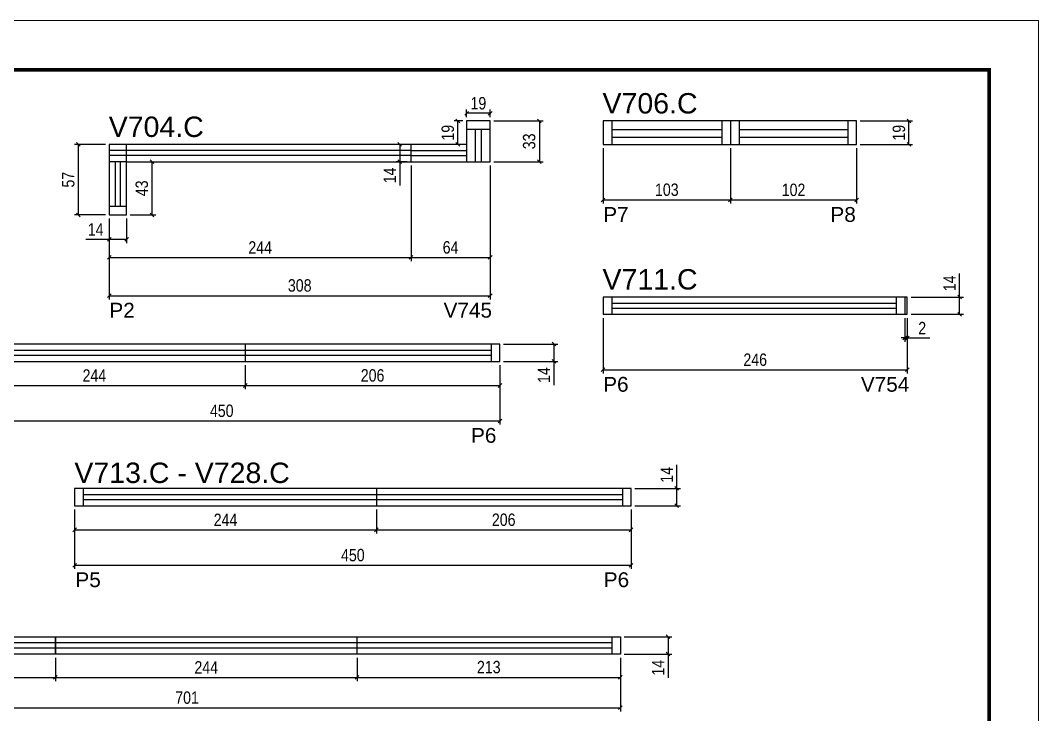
# Model space of a CAD drawing. Extents: x 1959 to 8212, y 239 to 4735.
# Drawn here: x 4219 to 5042, y 3025 to 3587 of the extents above; entities that cross this region are included whole.
import ezdxf

# ---------------------------------------------------------------- set-up
doc = ezdxf.new("R2010")
doc.units = 0
doc.linetypes.add('DASHED', pattern=[0.75, 0.5, -0.25])
for name, color, linetype in [('5', 5, 'Continuous'), ('COTA', 241, 'Continuous'), ('NOMENCLATURA', 7, 'Continuous'), ('Painéis', 200, 'Continuous'), ('SARR_2.2x7', 40, 'Continuous'), ('SARR_EDITAR', 141, 'Continuous')]:
    doc.layers.add(name, color=color, linetype=linetype)
doc.layers.add('Folhas', color=255, linetype='Continuous', lineweight=9)
doc.layers.add('SARRAFO DE PRESSAO', color=251, linetype='DASHED', lineweight=9)
doc.styles.add('COTA TECNICA', font='techl___.ttf', dxfattribs={"height": 10})
doc.styles.add('COTA TECNICA-50', font='techl___.ttf', dxfattribs={"height": 10})
doc.styles.get("Standard").update_dxf_attribs({"font": 'arial.ttf'})
doc.dimstyles.new('COTA PAINEL-50', dxfattribs={"dimtxt": 10, "dimasz": 3, "dimexe": 3, "dimexo": 3, "dimgap": 3, "dimtad": 1, "dimdec": 1, "dimzin": 12, "dimdsep": 46, "dimtxsty": 'COTA TECNICA-50', "dimblk1": 'OBLIQUE', "dimblk2": 'OBLIQUE', "dimsah": 1, "dimcen": 0.9, "dimclrd": 4, "dimclre": 4, "dimclrt": 240, "dimadec": 1, "dimazin": 3, "dimtfac": 1, "dimtdec": 1, "dimtmove": 0, "dimatfit": 3, "dimfxl": 1, "dimtolj": 1, "dimtzin": 12, "dimarcsym": 0})
doc.dimstyles.new('PAINEL', dxfattribs={"dimtxt": 10, "dimasz": 3, "dimexe": 3, "dimexo": 3, "dimgap": 3, "dimtad": 1, "dimdec": 1, "dimzin": 12, "dimdsep": 46, "dimtxsty": 'COTA TECNICA', "dimblk1": 'OBLIQUE', "dimblk2": 'OBLIQUE', "dimsah": 1, "dimcen": 0.9, "dimclrd": 4, "dimclre": 4, "dimclrt": 240, "dimadec": 1, "dimazin": 3, "dimtfac": 1, "dimtdec": 1, "dimtmove": 0, "dimatfit": 3, "dimfxl": 1, "dimtolj": 1, "dimtzin": 12, "dimarcsym": 0})

# ---------------------------------------------------------------- blocks, each defined once
blk = doc.blocks.new('9999999999')
at = {"layer": 'Folhas'}
blk.add_lwpolyline([(98138.98, 34190.21), (99623.98, 34190.21), (99623.98, 35240.21), (98138.98, 35240.21)], close=True, dxfattribs=at)
at = {"layer": 'Folhas', "color": 30, "const_width": 3}
blk.add_lwpolyline([(98213.98, 34230.21), (99583.98, 34230.21), (99583.98, 35200.21), (98213.98, 35200.21)], close=True, dxfattribs=at)
blk = doc.blocks.new('_Oblique')
at = {"color": 0, "linetype": 'ByBlock', "lineweight": -2}
blk.add_line((-0.5, -0.5), (0.5, 0.5), dxfattribs=at)
blk = doc.blocks.new('*D22')
at = {"layer": 'COTA', "color": 4, "lineweight": -2, "transparency": 16777216}
for p, q in [((4287.69, 3486.23), (4262.62, 3486.23)), ((4265.62, 3486.23), (4265.62, 3429.23)), ((4287.69, 3429.23), (4262.62, 3429.23))]:
    blk.add_line(p, q, dxfattribs=at)
at = {"layer": 'Defpoints', "color": 0, "transparency": 16777216}
for p in [(4290.69, 3486.23), (4265.62, 3429.23), (4290.69, 3429.23)]:
    blk.add_point(p, dxfattribs=at)
at = {"layer": 'COTA', "color": 4, "lineweight": -2, "transparency": 16777216, "xscale": 3, "yscale": 3, "zscale": 3}
for p, rotation in [((4265.62, 3486.23), 90), ((4265.62, 3429.23), 270)]:
    blk.add_blockref('_Oblique', p, dxfattribs=dict(at, rotation=rotation))
at = {"layer": 'COTA', "color": 240, "transparency": 16777216, "insert": (4257.51, 3457.73), "char_height": 10, "attachment_point": 5, "rotation": 90, "style": 'COTA TECNICA'}
blk.add_mtext('\\A1;57', dxfattribs=at)
blk = doc.blocks.new('*D23')
at = {"layer": 'COTA', "color": 4, "lineweight": -2, "transparency": 16777216}
for p, q in [((4601.69, 3505.23), (4641.51, 3505.23)), ((4638.51, 3505.23), (4638.51, 3472.23)), ((4601.69, 3472.23), (4641.51, 3472.23))]:
    blk.add_line(p, q, dxfattribs=at)
at = {"layer": 'Defpoints', "color": 0, "transparency": 16777216}
for p in [(4598.69, 3505.23), (4598.69, 3472.23), (4638.51, 3472.23)]:
    blk.add_point(p, dxfattribs=at)
at = {"layer": 'COTA', "color": 4, "lineweight": -2, "transparency": 16777216, "xscale": 3, "yscale": 3, "zscale": 3}
for p, rotation in [((4638.51, 3505.23), 90), ((4638.51, 3472.23), 270)]:
    blk.add_blockref('_Oblique', p, dxfattribs=dict(at, rotation=rotation))
at = {"layer": 'COTA', "color": 240, "transparency": 16777216, "insert": (4630.29, 3488.73), "char_height": 10, "attachment_point": 5, "rotation": 90, "style": 'COTA TECNICA'}
blk.add_mtext('\\A1;33', dxfattribs=at)
blk = doc.blocks.new('*D24')
at = {"layer": 'COTA', "color": 4, "lineweight": -2, "transparency": 16777216}
for p, q in [((4579.69, 3508.23), (4579.69, 3514.45)), ((4598.69, 3511.45), (4579.69, 3511.45)), ((4598.69, 3508.23), (4598.69, 3514.45))]:
    blk.add_line(p, q, dxfattribs=at)
at = {"layer": 'Defpoints', "color": 0, "transparency": 16777216}
for p in [(4579.69, 3511.45), (4579.69, 3505.23), (4598.69, 3505.23)]:
    blk.add_point(p, dxfattribs=at)
at = {"layer": 'COTA', "color": 4, "lineweight": -2, "transparency": 16777216, "xscale": 3, "yscale": 3, "zscale": 3, "rotation": 180}
blk.add_blockref('_Oblique', (4579.69, 3511.45), dxfattribs=at)
at = {"layer": 'COTA', "color": 4, "lineweight": -2, "transparency": 16777216, "xscale": 3, "yscale": 3, "zscale": 3}
blk.add_blockref('_Oblique', (4598.69, 3511.45), dxfattribs=at)
at = {"layer": 'COTA', "color": 240, "transparency": 16777216, "insert": (4589.19, 3519.53), "char_height": 10, "attachment_point": 5, "style": 'COTA TECNICA'}
blk.add_mtext('\\A1;19', dxfattribs=at)
blk = doc.blocks.new('*D25')
at = {"layer": 'COTA', "color": 4, "lineweight": -2, "transparency": 16777216}
for p, q in [((4576.69, 3505.23), (4569.54, 3505.23)), ((4572.54, 3486.23), (4572.54, 3505.23)), ((4576.69, 3486.23), (4569.54, 3486.23))]:
    blk.add_line(p, q, dxfattribs=at)
at = {"layer": 'Defpoints', "color": 0, "transparency": 16777216}
for p in [(4572.54, 3505.23), (4579.69, 3505.23), (4579.69, 3486.23)]:
    blk.add_point(p, dxfattribs=at)
at = {"layer": 'COTA', "color": 4, "lineweight": -2, "transparency": 16777216, "xscale": 3, "yscale": 3, "zscale": 3}
for p, rotation in [((4572.54, 3505.23), 90), ((4572.54, 3486.23), 270)]:
    blk.add_blockref('_Oblique', p, dxfattribs=dict(at, rotation=rotation))
at = {"layer": 'COTA', "color": 240, "transparency": 16777216, "insert": (4564.46, 3495.73), "char_height": 10, "attachment_point": 5, "rotation": 90, "style": 'COTA TECNICA'}
blk.add_mtext('\\A1;19', dxfattribs=at)
blk = doc.blocks.new('*D26')
at = {"layer": 'COTA', "color": 4, "lineweight": -2, "transparency": 16777216}
for p, q in [((4598.69, 3469.23), (4598.69, 3360.88)), ((4290.69, 3426.23), (4290.69, 3360.88)), ((4290.69, 3363.88), (4598.69, 3363.88))]:
    blk.add_line(p, q, dxfattribs=at)
at = {"layer": 'Defpoints', "color": 0, "transparency": 16777216}
for p in [(4598.69, 3472.23), (4290.69, 3429.23), (4598.69, 3363.88)]:
    blk.add_point(p, dxfattribs=at)
at = {"layer": 'COTA', "color": 4, "lineweight": -2, "transparency": 16777216, "xscale": 3, "yscale": 3, "zscale": 3, "rotation": 180}
blk.add_blockref('_Oblique', (4290.69, 3363.88), dxfattribs=at)
at = {"layer": 'COTA', "color": 4, "lineweight": -2, "transparency": 16777216, "xscale": 3, "yscale": 3, "zscale": 3}
blk.add_blockref('_Oblique', (4598.69, 3363.88), dxfattribs=at)
at = {"layer": 'COTA', "color": 240, "transparency": 16777216, "insert": (4444.69, 3372.12), "char_height": 10, "attachment_point": 5, "style": 'COTA TECNICA'}
blk.add_mtext('\\A1;308', dxfattribs=at)
blk = doc.blocks.new('*D27')
at = {"layer": 'COTA', "color": 4, "lineweight": -2, "transparency": 16777216}
for p, q in [((4534.69, 3469.23), (4534.69, 3391.8)), ((4290.69, 3426.23), (4290.69, 3391.8)), ((4290.69, 3394.8), (4534.69, 3394.8))]:
    blk.add_line(p, q, dxfattribs=at)
at = {"layer": 'Defpoints', "color": 0, "transparency": 16777216}
for p in [(4534.69, 3472.23), (4290.69, 3429.23), (4534.69, 3394.8)]:
    blk.add_point(p, dxfattribs=at)
at = {"layer": 'COTA', "color": 4, "lineweight": -2, "transparency": 16777216, "xscale": 3, "yscale": 3, "zscale": 3, "rotation": 180}
blk.add_blockref('_Oblique', (4290.69, 3394.8), dxfattribs=at)
at = {"layer": 'COTA', "color": 4, "lineweight": -2, "transparency": 16777216, "xscale": 3, "yscale": 3, "zscale": 3}
blk.add_blockref('_Oblique', (4534.69, 3394.8), dxfattribs=at)
at = {"layer": 'COTA', "color": 240, "transparency": 16777216, "insert": (4412.69, 3402.88), "char_height": 10, "attachment_point": 5, "style": 'COTA TECNICA'}
blk.add_mtext('\\A1;244', dxfattribs=at)
blk = doc.blocks.new('*D28')
at = {"layer": 'COTA', "color": 4, "lineweight": -2, "transparency": 16777216}
for p, q in [((4534.69, 3469.23), (4534.69, 3391.8)), ((4598.69, 3469.23), (4598.69, 3391.8)), ((4534.69, 3394.8), (4598.69, 3394.8))]:
    blk.add_line(p, q, dxfattribs=at)
at = {"layer": 'Defpoints', "color": 0, "transparency": 16777216}
for p in [(4534.69, 3472.23), (4598.69, 3472.23), (4598.69, 3394.8)]:
    blk.add_point(p, dxfattribs=at)
at = {"layer": 'COTA', "color": 4, "lineweight": -2, "transparency": 16777216, "xscale": 3, "yscale": 3, "zscale": 3, "rotation": 180}
blk.add_blockref('_Oblique', (4534.69, 3394.8), dxfattribs=at)
at = {"layer": 'COTA', "color": 4, "lineweight": -2, "transparency": 16777216, "xscale": 3, "yscale": 3, "zscale": 3}
blk.add_blockref('_Oblique', (4598.69, 3394.8), dxfattribs=at)
at = {"layer": 'COTA', "color": 240, "transparency": 16777216, "insert": (4566.69, 3402.9), "char_height": 10, "attachment_point": 5, "style": 'COTA TECNICA'}
blk.add_mtext('\\A1;64', dxfattribs=at)
blk = doc.blocks.new('*D29')
at = {"layer": 'COTA', "color": 4, "lineweight": -2, "transparency": 16777216}
for p, q in [((4290.69, 3426.23), (4290.69, 3406.47)), ((4304.69, 3426.23), (4304.69, 3406.47)), ((4290.69, 3409.47), (4271.58, 3409.47)), ((4304.69, 3409.47), (4290.69, 3409.47))]:
    blk.add_line(p, q, dxfattribs=at)
at = {"layer": 'Defpoints', "color": 0, "transparency": 16777216}
for p in [(4290.69, 3429.23), (4304.69, 3429.23), (4290.69, 3409.47)]:
    blk.add_point(p, dxfattribs=at)
at = {"layer": 'COTA', "color": 4, "lineweight": -2, "transparency": 16777216, "xscale": 3, "yscale": 3, "zscale": 3, "rotation": 180}
blk.add_blockref('_Oblique', (4290.69, 3409.47), dxfattribs=at)
at = {"layer": 'COTA', "color": 4, "lineweight": -2, "transparency": 16777216, "xscale": 3, "yscale": 3, "zscale": 3}
blk.add_blockref('_Oblique', (4304.69, 3409.47), dxfattribs=at)
at = {"layer": 'COTA', "color": 240, "transparency": 16777216, "insert": (4279.64, 3417.54), "char_height": 10, "attachment_point": 5, "style": 'COTA TECNICA'}
blk.add_mtext('\\A1;14', dxfattribs=at)
blk = doc.blocks.new('*D30')
at = {"layer": 'COTA', "color": 4, "lineweight": -2, "transparency": 16777216}
for p, q in [((4307.69, 3472.23), (4328.24, 3472.23)), ((4325.24, 3429.23), (4325.24, 3472.23)), ((4307.69, 3429.23), (4328.24, 3429.23))]:
    blk.add_line(p, q, dxfattribs=at)
at = {"layer": 'Defpoints', "color": 0, "transparency": 16777216}
for p in [(4304.69, 3472.23), (4325.24, 3472.23), (4304.69, 3429.23)]:
    blk.add_point(p, dxfattribs=at)
at = {"layer": 'COTA', "color": 4, "lineweight": -2, "transparency": 16777216, "xscale": 3, "yscale": 3, "zscale": 3}
for p, rotation in [((4325.24, 3472.23), 90), ((4325.24, 3429.23), 270)]:
    blk.add_blockref('_Oblique', p, dxfattribs=dict(at, rotation=rotation))
at = {"layer": 'COTA', "color": 240, "transparency": 16777216, "insert": (4317.02, 3450.73), "char_height": 10, "attachment_point": 5, "rotation": 90, "style": 'COTA TECNICA'}
blk.add_mtext('\\A1;43', dxfattribs=at)
blk = doc.blocks.new('*D31')
at = {"layer": 'COTA', "color": 4, "lineweight": -2, "transparency": 16777216}
for p, q in [((4531.69, 3486.23), (4522.6, 3486.23)), ((4525.6, 3486.23), (4525.6, 3472.23)), ((4531.69, 3472.23), (4522.6, 3472.23)), ((4525.6, 3472.23), (4525.6, 3453.11))]:
    blk.add_line(p, q, dxfattribs=at)
at = {"layer": 'Defpoints', "color": 0, "transparency": 16777216}
for p in [(4534.69, 3486.23), (4525.6, 3472.23), (4534.69, 3472.23)]:
    blk.add_point(p, dxfattribs=at)
at = {"layer": 'COTA', "color": 4, "lineweight": -2, "transparency": 16777216, "xscale": 3, "yscale": 3, "zscale": 3}
for p, rotation in [((4525.6, 3486.23), 90), ((4525.6, 3472.23), 270)]:
    blk.add_blockref('_Oblique', p, dxfattribs=dict(at, rotation=rotation))
at = {"layer": 'COTA', "color": 240, "transparency": 16777216, "insert": (4517.53, 3461.17), "char_height": 10, "attachment_point": 5, "rotation": 90, "style": 'COTA TECNICA'}
blk.add_mtext('\\A1;14', dxfattribs=at)
blk = doc.blocks.new('*D35')
at = {"layer": 'COTA', "color": 4, "linetype": 'ByBlock', "lineweight": -2, "transparency": 16777216}
for p, q in [((4156.62, 3307.68), (4156.62, 3259.6)), ((4606.62, 3307.68), (4606.62, 3259.6)), ((4156.62, 3262.6), (4606.62, 3262.6))]:
    blk.add_line(p, q, dxfattribs=at)
at = {"layer": 'Defpoints', "color": 0, "linetype": 'ByBlock', "transparency": 16777216}
for p in [(4156.62, 3310.68), (4606.62, 3310.68), (4606.62, 3262.6)]:
    blk.add_point(p, dxfattribs=at)
at = {"layer": 'COTA', "color": 4, "linetype": 'ByBlock', "lineweight": -2, "transparency": 16777216, "xscale": 3, "yscale": 3, "zscale": 3, "rotation": 180}
blk.add_blockref('_Oblique', (4156.62, 3262.6), dxfattribs=at)
at = {"layer": 'COTA', "color": 4, "linetype": 'ByBlock', "lineweight": -2, "transparency": 16777216, "xscale": 3, "yscale": 3, "zscale": 3}
blk.add_blockref('_Oblique', (4606.62, 3262.6), dxfattribs=at)
at = {"layer": 'COTA', "color": 240, "linetype": 'ByBlock', "transparency": 16777216, "insert": (4381.62, 3270.7), "char_height": 10, "attachment_point": 5, "style": 'COTA TECNICA-50'}
blk.add_mtext('\\A1;450', dxfattribs=at)
blk = doc.blocks.new('*D36')
at = {"layer": 'COTA', "color": 4, "lineweight": -2, "transparency": 16777216}
for p, q in [((4156.62, 3307.68), (4156.62, 3288.22)), ((4400.62, 3307.68), (4400.62, 3288.22)), ((4156.62, 3291.22), (4400.62, 3291.22))]:
    blk.add_line(p, q, dxfattribs=at)
at = {"layer": 'Defpoints', "color": 0, "transparency": 16777216}
for p in [(4156.62, 3310.68), (4400.62, 3310.68), (4400.62, 3291.22)]:
    blk.add_point(p, dxfattribs=at)
at = {"layer": 'COTA', "color": 4, "lineweight": -2, "transparency": 16777216, "xscale": 3, "yscale": 3, "zscale": 3, "rotation": 180}
blk.add_blockref('_Oblique', (4156.62, 3291.22), dxfattribs=at)
at = {"layer": 'COTA', "color": 4, "lineweight": -2, "transparency": 16777216, "xscale": 3, "yscale": 3, "zscale": 3}
blk.add_blockref('_Oblique', (4400.62, 3291.22), dxfattribs=at)
at = {"layer": 'COTA', "color": 240, "transparency": 16777216, "insert": (4278.62, 3299.29), "char_height": 10, "attachment_point": 5, "style": 'COTA TECNICA'}
blk.add_mtext('\\A1;244', dxfattribs=at)
blk = doc.blocks.new('*D37')
at = {"layer": 'COTA', "color": 4, "lineweight": -2, "transparency": 16777216}
for p, q in [((4400.62, 3307.68), (4400.62, 3288.22)), ((4606.62, 3307.68), (4606.62, 3288.22)), ((4400.62, 3291.22), (4606.62, 3291.22))]:
    blk.add_line(p, q, dxfattribs=at)
at = {"layer": 'Defpoints', "color": 0, "transparency": 16777216}
for p in [(4400.62, 3310.68), (4606.62, 3310.68), (4606.62, 3291.22)]:
    blk.add_point(p, dxfattribs=at)
at = {"layer": 'COTA', "color": 4, "lineweight": -2, "transparency": 16777216, "xscale": 3, "yscale": 3, "zscale": 3, "rotation": 180}
blk.add_blockref('_Oblique', (4400.62, 3291.22), dxfattribs=at)
at = {"layer": 'COTA', "color": 4, "lineweight": -2, "transparency": 16777216, "xscale": 3, "yscale": 3, "zscale": 3}
blk.add_blockref('_Oblique', (4606.62, 3291.22), dxfattribs=at)
at = {"layer": 'COTA', "color": 240, "transparency": 16777216, "insert": (4503.62, 3299.32), "char_height": 10, "attachment_point": 5, "style": 'COTA TECNICA'}
blk.add_mtext('\\A1;206', dxfattribs=at)
blk = doc.blocks.new('*D38')
at = {"layer": 'COTA', "color": 4, "lineweight": -2, "transparency": 16777216}
for p, q in [((4609.62, 3324.68), (4653.3, 3324.68)), ((4650.3, 3324.68), (4650.3, 3310.68)), ((4609.62, 3310.68), (4653.3, 3310.68)), ((4650.3, 3310.68), (4650.3, 3291.56))]:
    blk.add_line(p, q, dxfattribs=at)
at = {"layer": 'Defpoints', "color": 0, "transparency": 16777216}
for p in [(4606.62, 3324.68), (4606.62, 3310.68), (4650.3, 3310.68)]:
    blk.add_point(p, dxfattribs=at)
at = {"layer": 'COTA', "color": 4, "lineweight": -2, "transparency": 16777216, "xscale": 3, "yscale": 3, "zscale": 3}
for p, rotation in [((4650.3, 3324.68), 90), ((4650.3, 3310.68), 270)]:
    blk.add_blockref('_Oblique', p, dxfattribs=dict(at, rotation=rotation))
at = {"layer": 'COTA', "color": 240, "transparency": 16777216, "insert": (4642.22, 3299.62), "char_height": 10, "attachment_point": 5, "rotation": 90, "style": 'COTA TECNICA'}
blk.add_mtext('\\A1;14', dxfattribs=at)
blk = doc.blocks.new('*D39')
at = {"layer": 'COTA', "color": 4, "linetype": 'ByBlock', "lineweight": -2, "transparency": 16777216}
for p, q in [((4690.05, 3483.23), (4690.05, 3438.35)), ((4793.05, 3483.23), (4793.05, 3438.35)), ((4690.05, 3441.35), (4793.05, 3441.35))]:
    blk.add_line(p, q, dxfattribs=at)
at = {"layer": 'Defpoints', "color": 0, "linetype": 'ByBlock', "transparency": 16777216}
for p in [(4690.05, 3486.23), (4793.05, 3486.23), (4793.05, 3441.35)]:
    blk.add_point(p, dxfattribs=at)
at = {"layer": 'COTA', "color": 4, "linetype": 'ByBlock', "lineweight": -2, "transparency": 16777216, "xscale": 3, "yscale": 3, "zscale": 3, "rotation": 180}
blk.add_blockref('_Oblique', (4690.05, 3441.35), dxfattribs=at)
at = {"layer": 'COTA', "color": 4, "linetype": 'ByBlock', "lineweight": -2, "transparency": 16777216, "xscale": 3, "yscale": 3, "zscale": 3}
blk.add_blockref('_Oblique', (4793.05, 3441.35), dxfattribs=at)
at = {"layer": 'COTA', "color": 240, "linetype": 'ByBlock', "transparency": 16777216, "insert": (4741.55, 3449.57), "char_height": 10, "attachment_point": 5, "style": 'COTA TECNICA-50'}
blk.add_mtext('\\A1;103', dxfattribs=at)
blk = doc.blocks.new('*D40')
at = {"layer": 'COTA', "color": 4, "lineweight": -2, "transparency": 16777216}
for p, q in [((4898.05, 3505.23), (4940.37, 3505.23)), ((4937.37, 3486.23), (4937.37, 3505.23)), ((4898.05, 3486.23), (4940.37, 3486.23))]:
    blk.add_line(p, q, dxfattribs=at)
at = {"layer": 'Defpoints', "color": 0, "transparency": 16777216}
for p in [(4895.05, 3505.23), (4937.37, 3505.23), (4895.05, 3486.23)]:
    blk.add_point(p, dxfattribs=at)
at = {"layer": 'COTA', "color": 4, "lineweight": -2, "transparency": 16777216, "xscale": 3, "yscale": 3, "zscale": 3}
for p, rotation in [((4937.37, 3505.23), 90), ((4937.37, 3486.23), 270)]:
    blk.add_blockref('_Oblique', p, dxfattribs=dict(at, rotation=rotation))
at = {"layer": 'COTA', "color": 240, "transparency": 16777216, "insert": (4929.29, 3495.73), "char_height": 10, "attachment_point": 5, "rotation": 90, "style": 'COTA TECNICA'}
blk.add_mtext('\\A1;19', dxfattribs=at)
blk = doc.blocks.new('*D45')
at = {"layer": 'COTA', "color": 4, "linetype": 'ByBlock', "lineweight": -2, "transparency": 16777216}
for p, q in [((4262.65, 3190.91), (4262.65, 3142.82)), ((4712.65, 3190.91), (4712.65, 3142.82)), ((4262.65, 3145.82), (4712.65, 3145.82))]:
    blk.add_line(p, q, dxfattribs=at)
at = {"layer": 'Defpoints', "color": 0, "linetype": 'ByBlock', "transparency": 16777216}
for p in [(4262.65, 3193.91), (4712.65, 3193.91), (4712.65, 3145.82)]:
    blk.add_point(p, dxfattribs=at)
at = {"layer": 'COTA', "color": 4, "linetype": 'ByBlock', "lineweight": -2, "transparency": 16777216, "xscale": 3, "yscale": 3, "zscale": 3, "rotation": 180}
blk.add_blockref('_Oblique', (4262.65, 3145.82), dxfattribs=at)
at = {"layer": 'COTA', "color": 4, "linetype": 'ByBlock', "lineweight": -2, "transparency": 16777216, "xscale": 3, "yscale": 3, "zscale": 3}
blk.add_blockref('_Oblique', (4712.65, 3145.82), dxfattribs=at)
at = {"layer": 'COTA', "color": 240, "linetype": 'ByBlock', "transparency": 16777216, "insert": (4487.65, 3153.93), "char_height": 10, "attachment_point": 5, "style": 'COTA TECNICA-50'}
blk.add_mtext('\\A1;450', dxfattribs=at)
blk = doc.blocks.new('*D46')
at = {"layer": 'COTA', "color": 4, "lineweight": -2, "transparency": 16777216}
for p, q in [((4262.65, 3190.91), (4262.65, 3171.44)), ((4506.65, 3190.91), (4506.65, 3171.44)), ((4262.65, 3174.44), (4506.65, 3174.44))]:
    blk.add_line(p, q, dxfattribs=at)
at = {"layer": 'Defpoints', "color": 0, "transparency": 16777216}
for p in [(4262.65, 3193.91), (4506.65, 3193.91), (4506.65, 3174.44)]:
    blk.add_point(p, dxfattribs=at)
at = {"layer": 'COTA', "color": 4, "lineweight": -2, "transparency": 16777216, "xscale": 3, "yscale": 3, "zscale": 3, "rotation": 180}
blk.add_blockref('_Oblique', (4262.65, 3174.44), dxfattribs=at)
at = {"layer": 'COTA', "color": 4, "lineweight": -2, "transparency": 16777216, "xscale": 3, "yscale": 3, "zscale": 3}
blk.add_blockref('_Oblique', (4506.65, 3174.44), dxfattribs=at)
at = {"layer": 'COTA', "color": 240, "transparency": 16777216, "insert": (4384.65, 3182.52), "char_height": 10, "attachment_point": 5, "style": 'COTA TECNICA'}
blk.add_mtext('\\A1;244', dxfattribs=at)
blk = doc.blocks.new('*D47')
at = {"layer": 'COTA', "color": 4, "lineweight": -2, "transparency": 16777216}
for p, q in [((4506.65, 3190.91), (4506.65, 3171.44)), ((4712.65, 3190.91), (4712.65, 3171.44)), ((4506.65, 3174.44), (4712.65, 3174.44))]:
    blk.add_line(p, q, dxfattribs=at)
at = {"layer": 'Defpoints', "color": 0, "transparency": 16777216}
for p in [(4506.65, 3193.91), (4712.65, 3193.91), (4712.65, 3174.44)]:
    blk.add_point(p, dxfattribs=at)
at = {"layer": 'COTA', "color": 4, "lineweight": -2, "transparency": 16777216, "xscale": 3, "yscale": 3, "zscale": 3, "rotation": 180}
blk.add_blockref('_Oblique', (4506.65, 3174.44), dxfattribs=at)
at = {"layer": 'COTA', "color": 4, "lineweight": -2, "transparency": 16777216, "xscale": 3, "yscale": 3, "zscale": 3}
blk.add_blockref('_Oblique', (4712.65, 3174.44), dxfattribs=at)
at = {"layer": 'COTA', "color": 240, "transparency": 16777216, "insert": (4609.65, 3182.54), "char_height": 10, "attachment_point": 5, "style": 'COTA TECNICA'}
blk.add_mtext('\\A1;206', dxfattribs=at)
blk = doc.blocks.new('*D48')
at = {"layer": 'COTA', "color": 4, "lineweight": -2, "transparency": 16777216}
for p, q in [((4749.54, 3207.91), (4749.54, 3227.02)), ((4715.65, 3207.91), (4752.54, 3207.91)), ((4749.54, 3193.91), (4749.54, 3207.91)), ((4715.65, 3193.91), (4752.54, 3193.91))]:
    blk.add_line(p, q, dxfattribs=at)
at = {"layer": 'Defpoints', "color": 0, "transparency": 16777216}
for p in [(4712.65, 3207.91), (4749.54, 3207.91), (4712.65, 3193.91)]:
    blk.add_point(p, dxfattribs=at)
at = {"layer": 'COTA', "color": 4, "lineweight": -2, "transparency": 16777216, "xscale": 3, "yscale": 3, "zscale": 3}
for p, rotation in [((4749.54, 3207.91), 90), ((4749.54, 3193.91), 270)]:
    blk.add_blockref('_Oblique', p, dxfattribs=dict(at, rotation=rotation))
at = {"layer": 'COTA', "color": 240, "transparency": 16777216, "insert": (4741.46, 3218.96), "char_height": 10, "attachment_point": 5, "rotation": 90, "style": 'COTA TECNICA'}
blk.add_mtext('\\A1;14', dxfattribs=at)
blk = doc.blocks.new('*D51')
at = {"layer": 'COTA', "color": 4, "linetype": 'ByBlock', "lineweight": -2, "transparency": 16777216}
for p, q in [((4690.05, 3345.81), (4690.05, 3300.93)), ((4936.05, 3345.81), (4936.05, 3300.93)), ((4690.05, 3303.93), (4936.05, 3303.93))]:
    blk.add_line(p, q, dxfattribs=at)
at = {"layer": 'Defpoints', "color": 0, "linetype": 'ByBlock', "transparency": 16777216}
for p in [(4690.05, 3348.81), (4936.05, 3348.81), (4936.05, 3303.93)]:
    blk.add_point(p, dxfattribs=at)
at = {"layer": 'COTA', "color": 4, "linetype": 'ByBlock', "lineweight": -2, "transparency": 16777216, "xscale": 3, "yscale": 3, "zscale": 3, "rotation": 180}
blk.add_blockref('_Oblique', (4690.05, 3303.93), dxfattribs=at)
at = {"layer": 'COTA', "color": 4, "linetype": 'ByBlock', "lineweight": -2, "transparency": 16777216, "xscale": 3, "yscale": 3, "zscale": 3}
blk.add_blockref('_Oblique', (4936.05, 3303.93), dxfattribs=at)
at = {"layer": 'COTA', "color": 240, "linetype": 'ByBlock', "transparency": 16777216, "insert": (4813.05, 3312.03), "char_height": 10, "attachment_point": 5, "style": 'COTA TECNICA-50'}
blk.add_mtext('\\A1;246', dxfattribs=at)
blk = doc.blocks.new('*D52')
at = {"layer": 'COTA', "color": 4, "lineweight": -2, "transparency": 16777216}
for p, q in [((4978.37, 3362.81), (4978.37, 3381.92)), ((4939.05, 3362.81), (4981.37, 3362.81)), ((4978.37, 3348.81), (4978.37, 3362.81)), ((4939.05, 3348.81), (4981.37, 3348.81))]:
    blk.add_line(p, q, dxfattribs=at)
at = {"layer": 'Defpoints', "color": 0, "transparency": 16777216}
for p in [(4936.05, 3362.81), (4978.37, 3362.81), (4936.05, 3348.81)]:
    blk.add_point(p, dxfattribs=at)
at = {"layer": 'COTA', "color": 4, "lineweight": -2, "transparency": 16777216, "xscale": 3, "yscale": 3, "zscale": 3}
for p, rotation in [((4978.37, 3362.81), 90), ((4978.37, 3348.81), 270)]:
    blk.add_blockref('_Oblique', p, dxfattribs=dict(at, rotation=rotation))
at = {"layer": 'COTA', "color": 240, "transparency": 16777216, "insert": (4970.3, 3373.87), "char_height": 10, "attachment_point": 5, "rotation": 90, "style": 'COTA TECNICA'}
blk.add_mtext('\\A1;14', dxfattribs=at)
blk = doc.blocks.new('*D53')
at = {"layer": 'COTA', "color": 4, "lineweight": -2, "transparency": 16777216}
for p, q in [((4934.05, 3345.81), (4934.05, 3326.66)), ((4936.05, 3345.81), (4936.05, 3326.66)), ((4934.05, 3329.66), (4931.05, 3329.66)), ((4934.05, 3329.66), (4936.05, 3329.66)), ((4936.05, 3329.66), (4954.16, 3329.66))]:
    blk.add_line(p, q, dxfattribs=at)
at = {"layer": 'Defpoints', "color": 0, "transparency": 16777216}
for p in [(4934.05, 3348.81), (4936.05, 3348.81), (4936.05, 3329.66)]:
    blk.add_point(p, dxfattribs=at)
at = {"layer": 'COTA', "color": 4, "lineweight": -2, "transparency": 16777216, "xscale": 3, "yscale": 3, "zscale": 3}
blk.add_blockref('_Oblique', (4934.05, 3329.66), dxfattribs=at)
at = {"layer": 'COTA', "color": 4, "lineweight": -2, "transparency": 16777216, "xscale": 3, "yscale": 3, "zscale": 3, "rotation": 180}
blk.add_blockref('_Oblique', (4936.05, 3329.66), dxfattribs=at)
at = {"layer": 'COTA', "color": 240, "transparency": 16777216, "insert": (4948.1, 3337.66), "char_height": 10, "attachment_point": 5, "style": 'COTA TECNICA'}
blk.add_mtext('\\A1;2', dxfattribs=at)
blk = doc.blocks.new('*D54')
at = {"layer": 'COTA', "color": 4, "linetype": 'ByBlock', "lineweight": -2, "transparency": 16777216}
for p, q in [((4003.08, 3070.95), (4003.08, 3052.1)), ((4247.08, 3070.95), (4247.08, 3052.1)), ((4003.08, 3055.1), (4247.08, 3055.1))]:
    blk.add_line(p, q, dxfattribs=at)
at = {"layer": 'Defpoints', "color": 0, "linetype": 'ByBlock', "transparency": 16777216}
for p in [(4003.08, 3073.95), (4247.08, 3073.95), (4247.08, 3055.1)]:
    blk.add_point(p, dxfattribs=at)
at = {"layer": 'COTA', "color": 4, "linetype": 'ByBlock', "lineweight": -2, "transparency": 16777216, "xscale": 3, "yscale": 3, "zscale": 3, "rotation": 180}
blk.add_blockref('_Oblique', (4003.08, 3055.1), dxfattribs=at)
at = {"layer": 'COTA', "color": 4, "linetype": 'ByBlock', "lineweight": -2, "transparency": 16777216, "xscale": 3, "yscale": 3, "zscale": 3}
blk.add_blockref('_Oblique', (4247.08, 3055.1), dxfattribs=at)
at = {"layer": 'COTA', "color": 240, "linetype": 'ByBlock', "transparency": 16777216, "insert": (4125.08, 3063.17), "char_height": 10, "attachment_point": 5, "style": 'COTA TECNICA-50'}
blk.add_mtext('\\A1;244', dxfattribs=at)
blk = doc.blocks.new('*D55')
at = {"layer": 'COTA', "color": 4, "linetype": 'ByBlock', "lineweight": -2, "transparency": 16777216}
for p, q in [((4247.08, 3070.95), (4247.08, 3052.1)), ((4491.08, 3070.95), (4491.08, 3052.1)), ((4247.08, 3055.1), (4491.08, 3055.1))]:
    blk.add_line(p, q, dxfattribs=at)
at = {"layer": 'Defpoints', "color": 0, "linetype": 'ByBlock', "transparency": 16777216}
for p in [(4247.08, 3073.95), (4491.08, 3073.95), (4491.08, 3055.1)]:
    blk.add_point(p, dxfattribs=at)
at = {"layer": 'COTA', "color": 4, "linetype": 'ByBlock', "lineweight": -2, "transparency": 16777216, "xscale": 3, "yscale": 3, "zscale": 3, "rotation": 180}
blk.add_blockref('_Oblique', (4247.08, 3055.1), dxfattribs=at)
at = {"layer": 'COTA', "color": 4, "linetype": 'ByBlock', "lineweight": -2, "transparency": 16777216, "xscale": 3, "yscale": 3, "zscale": 3}
blk.add_blockref('_Oblique', (4491.08, 3055.1), dxfattribs=at)
at = {"layer": 'COTA', "color": 240, "linetype": 'ByBlock', "transparency": 16777216, "insert": (4369.08, 3063.17), "char_height": 10, "attachment_point": 5, "style": 'COTA TECNICA-50'}
blk.add_mtext('\\A1;244', dxfattribs=at)
blk = doc.blocks.new('*D56')
at = {"layer": 'COTA', "color": 4, "lineweight": -2, "transparency": 16777216}
for p, q in [((4003.08, 3070.95), (4003.08, 3027.52)), ((4704.08, 3070.95), (4704.08, 3027.52)), ((4003.08, 3030.52), (4704.08, 3030.52))]:
    blk.add_line(p, q, dxfattribs=at)
at = {"layer": 'Defpoints', "color": 0, "transparency": 16777216}
for p in [(4003.08, 3073.95), (4704.08, 3073.95), (4704.08, 3030.52)]:
    blk.add_point(p, dxfattribs=at)
at = {"layer": 'COTA', "color": 4, "lineweight": -2, "transparency": 16777216, "xscale": 3, "yscale": 3, "zscale": 3, "rotation": 180}
blk.add_blockref('_Oblique', (4003.08, 3030.52), dxfattribs=at)
at = {"layer": 'COTA', "color": 4, "lineweight": -2, "transparency": 16777216, "xscale": 3, "yscale": 3, "zscale": 3}
blk.add_blockref('_Oblique', (4704.08, 3030.52), dxfattribs=at)
at = {"layer": 'COTA', "color": 240, "transparency": 16777216, "insert": (4353.58, 3038.62), "char_height": 10, "attachment_point": 5, "style": 'COTA TECNICA'}
blk.add_mtext('\\A1;701', dxfattribs=at)
blk = doc.blocks.new('*D58')
at = {"layer": 'COTA', "color": 4, "lineweight": -2, "transparency": 16777216}
for p, q in [((4491.08, 3070.95), (4491.08, 3052.1)), ((4704.08, 3070.95), (4704.08, 3052.1)), ((4491.08, 3055.1), (4704.08, 3055.1))]:
    blk.add_line(p, q, dxfattribs=at)
at = {"layer": 'Defpoints', "color": 0, "transparency": 16777216}
for p in [(4491.08, 3073.95), (4704.08, 3073.95), (4704.08, 3055.1)]:
    blk.add_point(p, dxfattribs=at)
at = {"layer": 'COTA', "color": 4, "lineweight": -2, "transparency": 16777216, "xscale": 3, "yscale": 3, "zscale": 3, "rotation": 180}
blk.add_blockref('_Oblique', (4491.08, 3055.1), dxfattribs=at)
at = {"layer": 'COTA', "color": 4, "lineweight": -2, "transparency": 16777216, "xscale": 3, "yscale": 3, "zscale": 3}
blk.add_blockref('_Oblique', (4704.08, 3055.1), dxfattribs=at)
at = {"layer": 'COTA', "color": 240, "transparency": 16777216, "insert": (4597.58, 3063.32), "char_height": 10, "attachment_point": 5, "style": 'COTA TECNICA'}
blk.add_mtext('\\A1;213', dxfattribs=at)
blk = doc.blocks.new('*D57')
at = {"layer": 'COTA', "color": 4, "lineweight": -2, "transparency": 16777216}
for p, q in [((4707.08, 3087.95), (4745.58, 3087.95)), ((4742.58, 3087.95), (4742.58, 3073.95)), ((4707.08, 3073.95), (4745.58, 3073.95)), ((4742.58, 3073.95), (4742.58, 3054.83))]:
    blk.add_line(p, q, dxfattribs=at)
at = {"layer": 'Defpoints', "color": 0, "transparency": 16777216}
for p in [(4704.08, 3087.95), (4704.08, 3073.95), (4742.58, 3073.95)]:
    blk.add_point(p, dxfattribs=at)
at = {"layer": 'COTA', "color": 4, "lineweight": -2, "transparency": 16777216, "xscale": 3, "yscale": 3, "zscale": 3}
for p, rotation in [((4742.58, 3087.95), 90), ((4742.58, 3073.95), 270)]:
    blk.add_blockref('_Oblique', p, dxfattribs=dict(at, rotation=rotation))
at = {"layer": 'COTA', "color": 240, "transparency": 16777216, "insert": (4734.5, 3062.89), "char_height": 10, "attachment_point": 5, "rotation": 90, "style": 'COTA TECNICA'}
blk.add_mtext('\\A1;14', dxfattribs=at)
blk = doc.blocks.new('*D171')
at = {"layer": 'COTA', "color": 4, "lineweight": -2, "transparency": 16777216}
for p, q in [((4793.05, 3483.23), (4793.05, 3438.35)), ((4895.05, 3483.23), (4895.05, 3438.35)), ((4793.05, 3441.35), (4895.05, 3441.35))]:
    blk.add_line(p, q, dxfattribs=at)
at = {"layer": 'Defpoints', "color": 0, "transparency": 16777216}
for p in [(4793.05, 3486.23), (4895.05, 3486.23), (4895.05, 3441.35)]:
    blk.add_point(p, dxfattribs=at)
at = {"layer": 'COTA', "color": 4, "lineweight": -2, "transparency": 16777216, "xscale": 3, "yscale": 3, "zscale": 3, "rotation": 180}
blk.add_blockref('_Oblique', (4793.05, 3441.35), dxfattribs=at)
at = {"layer": 'COTA', "color": 4, "lineweight": -2, "transparency": 16777216, "xscale": 3, "yscale": 3, "zscale": 3}
blk.add_blockref('_Oblique', (4895.05, 3441.35), dxfattribs=at)
at = {"layer": 'COTA', "color": 240, "transparency": 16777216, "insert": (4844.05, 3449.45), "char_height": 10, "attachment_point": 5, "style": 'COTA TECNICA'}
blk.add_mtext('\\A1;102', dxfattribs=at)

msp = doc.modelspace()

# ---------------------------------------------------------------- linework, layer by layer
at = {"layer": 'COTA'}
for p, q in [((4579.69, 3486.23), (4579.69, 3472.23)), ((4304.69, 3472.23), (4290.69, 3472.23))]:
    msp.add_line(p, q, dxfattribs=at)
at = {"layer": 'Painéis', "linetype": 'ByBlock'}
for p, q in [((4598.69, 3505.23), (4579.69, 3505.23)), ((4579.69, 3505.23), (4579.69, 3486.23)), ((4598.69, 3472.23), (4598.69, 3505.23)), ((4690.05, 3505.23), (4690.05, 3486.23)), ((4895.05, 3505.23), (4690.05, 3505.23)), ((4793.05, 3505.23), (4793.05, 3486.23)), ((4895.05, 3486.23), (4895.05, 3505.23)), ((4290.69, 3486.23), (4290.69, 3429.23)), ((4579.69, 3486.23), (4290.69, 3486.23)), ((4304.69, 3429.23), (4304.69, 3486.23)), ((4534.69, 3472.23), (4534.69, 3486.23)), ((4690.05, 3486.23), (4895.05, 3486.23)), ((4304.69, 3472.23), (4598.69, 3472.23)), ((4290.69, 3429.23), (4304.69, 3429.23)), ((4934.05, 3362.81), (4934.05, 3348.81)), ((4400.62, 3324.68), (4400.62, 3310.68)), ((4506.65, 3207.91), (4506.65, 3193.91))]:
    msp.add_line(p, q, dxfattribs=at)
at = {"layer": 'Painéis'}
for p, q in [((4247.08, 3087.95), (4704.08, 3087.95)), ((4247.08, 3073.95), (4247.08, 3087.95)), ((4491.08, 3073.95), (4491.08, 3087.95)), ((4704.08, 3087.95), (4704.08, 3073.95)), ((4704.08, 3073.95), (4247.08, 3073.95))]:
    msp.add_line(p, q, dxfattribs=at)
at = {"layer": 'Painéis', "linetype": 'ByBlock'}
for points in [[(4690.05, 3362.81), (4690.05, 3348.81), (4936.05, 3348.81), (4936.05, 3362.81)], [(4156.62, 3324.68), (4156.62, 3310.68), (4606.62, 3310.68), (4606.62, 3324.68)], [(4262.65, 3207.91), (4262.65, 3193.91), (4712.65, 3193.91), (4712.65, 3207.91)]]:
    msp.add_lwpolyline(points, close=True, dxfattribs=at)
at = {"layer": 'Painéis'}
msp.add_lwpolyline([(4247.08, 3073.95), (4003.08, 3073.95), (4003.08, 3087.95), (4247.08, 3087.95)], close=True, dxfattribs=at)
at = {"layer": 'SARR_2.2x7', "linetype": 'Continuous'}
for p, q in [((4697.05, 3505.23), (4697.05, 3486.23)), ((4786.05, 3505.23), (4786.05, 3486.23)), ((4800.05, 3505.23), (4800.05, 3486.23)), ((4888.05, 3505.23), (4888.05, 3486.23)), ((4598.69, 3498.23), (4579.69, 3498.23)), ((4586.69, 3498.23), (4586.69, 3472.23)), ((4591.69, 3472.23), (4591.69, 3498.23)), ((4697.05, 3498.23), (4786.05, 3498.23)), ((4697.05, 3492.23), (4786.05, 3492.23)), ((4800.05, 3498.23), (4888.05, 3498.23)), ((4800.05, 3492.23), (4888.05, 3492.23)), ((4290.69, 3436.23), (4304.69, 3436.23)), ((4697.05, 3362.81), (4697.05, 3348.81)), ((4927.05, 3362.81), (4927.05, 3348.81)), ((4599.62, 3324.68), (4599.62, 3310.68)), ((4269.65, 3207.91), (4269.65, 3193.91)), ((4705.65, 3207.91), (4705.65, 3193.91)), ((4697.08, 3087.95), (4697.08, 3073.95))]:
    msp.add_line(p, q, dxfattribs=at)
at = {"layer": 'SARR_EDITAR', "linetype": 'Continuous'}
for p, q in [((4534.69, 3481.23), (4290.69, 3481.23)), ((4534.69, 3477.23), (4290.69, 3477.23)), ((4534.69, 3481.23), (4579.69, 3481.23)), ((4534.69, 3477.23), (4579.69, 3477.23)), ((4295.69, 3436.23), (4295.69, 3472.23)), ((4299.69, 3436.23), (4299.69, 3472.23)), ((4697.05, 3357.81), (4927.05, 3357.81)), ((4697.05, 3353.81), (4927.05, 3353.81)), ((4163.62, 3319.68), (4599.62, 3319.68)), ((4163.62, 3315.68), (4599.62, 3315.68)), ((4269.65, 3202.91), (4705.65, 3202.91)), ((4269.65, 3198.91), (4705.65, 3198.91)), ((4247.08, 3082.95), (4010.08, 3082.95)), ((4491.08, 3082.95), (4247.08, 3082.95)), ((4697.08, 3082.95), (4491.08, 3082.95)), ((4010.08, 3078.95), (4247.08, 3078.95)), ((4247.08, 3078.95), (4491.08, 3078.95)), ((4491.08, 3078.95), (4697.08, 3078.95))]:
    msp.add_line(p, q, dxfattribs=at)

# ---------------------------------------------------------------- block references
at = {"layer": 'SARRAFO DE PRESSAO', "color": 6, "linetype": 'ByBlock'}
msp.add_blockref('9999999999', (-94581.71, -31653.56), dxfattribs=at)

# ---------------------------------------------------------------- texts
at = {"layer": '5', "linetype": 'Continuous'}
for s, rotation, p in [('P7', 0.00004, (4690.13, 3423.6)), ('P8', 359.99996, (4873.9, 3423.6)), ('P2', 0.00004, (4290.78, 3346.12)), ('V745', 0.00004, (4561.05, 3346.12)), ('P6', 0.00004, (4690.13, 3286.18)), ('V754', 359.99996, (4898.51, 3286.18)), ('P6', 359.99996, (4583.25, 3244.84)), ('P5', 359.99996, (4263.3, 3128.07)), ('P6', 359.99996, (4690.6, 3128.07))]:
    msp.add_text(s, height=12, rotation=rotation, dxfattribs=at).set_placement(p)
at = {"layer": 'NOMENCLATURA', "linetype": 'Continuous'}
for s, p in [('V706.C', (4689.58, 3511.29)), ('V704.C', (4290.22, 3492.29)), ('V711.C', (4689.58, 3368.87)), ('V713.C - V728.C', (4262.45, 3212.34))]:
    msp.add_text(s, height=16.5, dxfattribs=at).set_placement(p)

# ---------------------------------------------------------------- dimensions: what is measured, and where the dimension line sits
at = {"layer": 'COTA'}
for base, p1, p2, picture, middle in [((4579.69, 3511.45), (4598.69, 3505.23), (4579.69, 3505.23), '*D24', (4589.19, 3519.53)), ((4895.05, 3441.35), (4793.05, 3486.23), (4895.05, 3486.23), '*D171', (4844.05, 3449.45)), ((4598.69, 3363.88), (4290.69, 3429.23), (4598.69, 3472.23), '*D26', (4444.69, 3372.12)), ((4534.69, 3394.8), (4290.69, 3429.23), (4534.69, 3472.23), '*D27', (4412.69, 3402.88)), ((4290.69, 3409.47), (4304.69, 3429.23), (4290.69, 3429.23), '*D29', (4279.64, 3417.54)), ((4936.05, 3329.66), (4934.05, 3348.81), (4936.05, 3348.81), '*D53', (4948.1, 3337.66)), ((4400.62, 3291.22), (4156.62, 3310.68), (4400.62, 3310.68), '*D36', (4278.62, 3299.29)), ((4506.65, 3174.44), (4262.65, 3193.91), (4506.65, 3193.91), '*D46', (4384.65, 3182.52)), ((4704.08, 3030.52), (4003.08, 3073.95), (4704.08, 3073.95), '*D56', (4353.58, 3038.62)), ((4704.08, 3055.1), (4491.08, 3073.95), (4704.08, 3073.95), '*D58', (4597.58, 3063.32))]:
    dim = msp.add_linear_dim(base=base, p1=p1, p2=p2, dimstyle='PAINEL', dxfattribs=at)
    dim.commit()
    dim.dimension.update_dxf_attribs({"geometry": picture, "text_midpoint": middle})
for base, p1, p2, picture, middle in [((4572.54, 3505.23), (4579.69, 3486.23), (4579.69, 3505.23), '*D25', (4564.46, 3495.73)), ((4638.51, 3472.23), (4598.69, 3505.23), (4598.69, 3472.23), '*D23', (4630.29, 3488.73)), ((4937.37, 3505.23), (4895.05, 3486.23), (4895.05, 3505.23), '*D40', (4929.29, 3495.73)), ((4265.62, 3429.23), (4290.69, 3486.23), (4290.69, 3429.23), '*D22', (4257.51, 3457.73)), ((4525.6, 3472.23), (4534.69, 3486.23), (4534.69, 3472.23), '*D31', (4517.53, 3461.17)), ((4325.24, 3472.23), (4304.69, 3429.23), (4304.69, 3472.23), '*D30', (4317.02, 3450.73)), ((4978.37, 3362.81), (4936.05, 3348.81), (4936.05, 3362.81), '*D52', (4970.3, 3373.87)), ((4650.3, 3310.68), (4606.62, 3324.68), (4606.62, 3310.68), '*D38', (4642.22, 3299.62)), ((4749.54, 3207.91), (4712.65, 3193.91), (4712.65, 3207.91), '*D48', (4741.46, 3218.96)), ((4742.58, 3073.95), (4704.08, 3087.95), (4704.08, 3073.95), '*D57', (4734.5, 3062.89))]:
    dim = msp.add_linear_dim(base=base, p1=p1, p2=p2, angle=90, dimstyle='PAINEL', dxfattribs=at)
    dim.commit()
    dim.dimension.update_dxf_attribs({"geometry": picture, "text_midpoint": middle})
at = {"layer": 'COTA', "color": 1, "linetype": 'ByBlock'}
for base, p1, p2, picture, middle in [((4793.05, 3441.35), (4690.05, 3486.23), (4793.05, 3486.23), '*D39', (4741.55, 3449.57)), ((4936.05, 3303.93), (4690.05, 3348.81), (4936.05, 3348.81), '*D51', (4813.05, 3312.03)), ((4606.62, 3262.6), (4156.62, 3310.68), (4606.62, 3310.68), '*D35', (4381.62, 3270.7)), ((4712.65, 3145.82), (4262.65, 3193.91), (4712.65, 3193.91), '*D45', (4487.65, 3153.93)), ((4247.08, 3055.1), (4003.08, 3073.95), (4247.08, 3073.95), '*D54', (4125.08, 3063.17)), ((4491.08, 3055.1), (4247.08, 3073.95), (4491.08, 3073.95), '*D55', (4369.08, 3063.17))]:
    dim = msp.add_linear_dim(base=base, p1=p1, p2=p2, dimstyle='COTA PAINEL-50', override={"dimarcsym": 1}, dxfattribs=at)
    dim.commit()
    dim.dimension.update_dxf_attribs({"geometry": picture, "text_midpoint": middle})
at = {"layer": 'COTA'}
for base, p1, p2, picture, middle in [((4598.69, 3394.8), (4534.69, 3472.23), (4598.69, 3472.23), '*D28', (4566.69, 3402.9)), ((4606.62, 3291.22), (4400.62, 3310.68), (4606.62, 3310.68), '*D37', (4503.62, 3299.32)), ((4712.65, 3174.44), (4506.65, 3193.91), (4712.65, 3193.91), '*D47', (4609.65, 3182.54))]:
    dim = msp.add_linear_dim(base=base, p1=p1, p2=p2, dimstyle='PAINEL', override={"dimtmove": 1}, dxfattribs=at)
    dim.commit()
    dim.dimension.update_dxf_attribs({"geometry": picture, "text_midpoint": middle})

doc.saveas('drawing.dxf')
